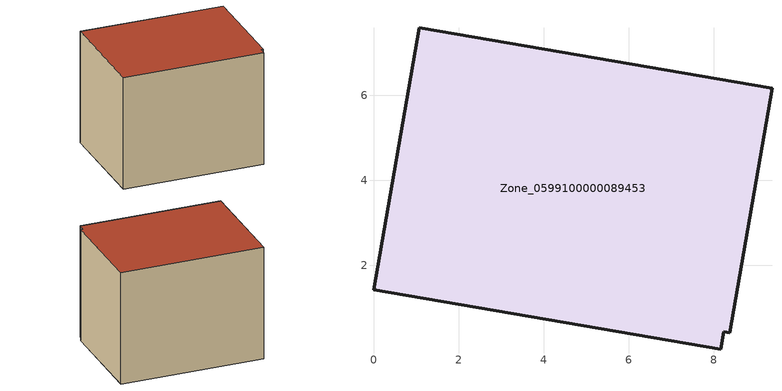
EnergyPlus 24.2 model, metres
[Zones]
Zone_0599100000089453
 floor ground (C_G): 8.16,0.02 0,1.43 1.07,7.59 9.37,6.16 8.37,0.42 8.23,0.43 z0
 wall outside (C_F): 9.37,6.16 1.07,7.59 0,1.43 8.16,0.02 8.23,0.43 8.37,0.42 9.37,6.16 z0:6.75
 roof outside (C_R): 0,1.43 8.16,0.02 8.23,0.43 8.37,0.42 9.37,6.16 1.07,7.59 z6.75
[BUILDING]
Pand.0599100000089453: North Axis=0; Terrain=City; Loads Convergence Tolerance Value=0.04; Temperature Convergence Tolerance Value=0.4; Solar Distribution=FullExterior; Maximum Number of Warmup Days=25; Minimum Number of Warmup Days=1
[Site:Location]
Rotterdam.The.Hague.AP_ZH_NLD Design_Conditions: Latitude=51.96; Longitude=4.45; Time Zone=1; Elevation=-4.5
[SITE:GROUNDTEMPERATURE:BUILDINGSURFACE]
18, 18, 18, 18, 18, 18, 18, 18, 18, 18, 18, 18
[MATERIAL] Thermal Absorptance=0.9; Solar Absorptance=0.7; Visible Absorptance=0.7
Name | Roughness | Thickness | Conductivity | Density | Specific Heat
G.TI.1946-1964 | MediumSmooth | 0.15 | 1 | 540 | 1210
F.TI.1946-1964 | Rough | 0.3 | 0.857143 | 1920 | 840
R.TI.1946-1964 | MediumRough | 0.2 | 0.277778 | 1500 | 1000
[CONSTRUCTION]
C_G: G.TI.1946-1964
C_F: F.TI.1946-1964
C_R: R.TI.1946-1964
[ZONE]
Zone_0599100000089453: Type=1; Multiplier=1; Ceiling Height=Autocalculate; Volume=Autocalculate; Floor Area=autocalculate; Part of Total Floor Area=Yes
[ZONEINFILTRATION:DESIGNFLOWRATE]
Infil_Zone_0599100000089453: Zone or ZoneList or Space or SpaceList=Zone_0599100000089453; Schedule=AlwaysOn; Design Flow Rate Calculation Method=Flow/Area; Flow Rate per Floor Area=0.003; Constant Term Coefficient=1; Temperature Term Coefficient=0; Velocity Term Coefficient=0; Velocity Squared Term Coefficient=0
[HVACTEMPLATE:ZONE:IDEALLOADSAIRSYSTEM]
Zone_0599100000089453: Maximum Heating Supply Air Temperature=50; Minimum Cooling Supply Air Temperature=13; Maximum Heating Supply Air Humidity Ratio=0.0156; Minimum Cooling Supply Air Humidity Ratio=0.0077; Heating Limit=NoLimit; Cooling Limit=NoLimit; Dehumidification Control Type=ConstantSensibleHeatRatio; Cooling Sensible Heat Ratio=0.7; Dehumidification Setpoint=60; Humidification Control Type=None; Humidification Setpoint=30; Outdoor Air Method=None; Outdoor Air Flow Rate per Person=0.00944; Outdoor Air Flow Rate per Zone Floor Area=0; Outdoor Air Flow Rate per Zone=0; Demand Controlled Ventilation Type=None; Outdoor Air Economizer Type=NoEconomizer; Heat Recovery Type=None; Sensible Heat Recovery Effectiveness=0.7; Latent Heat Recovery Effectiveness=0.65
[ZONECONTROL:THERMOSTAT]
ThermostatControl_Zone_0599100000089453: Zone or ZoneList=Zone_0599100000089453; Control Type Schedule=DualSetpointControlType; Control 1=Thermostat_Zone_0599100000089453; Temperature Difference Between Cutout And Setpoint=0
[THERMOSTATSETPOINT:DUALSETPOINT]
Thermostat_Zone_0599100000089453: Heating Setpoint Temperature Schedule=HeatingSetpoint_Zone_0599100000089453; Cooling Setpoint Temperature Schedule=CoolingSetpoint_Zone_0599100000089453
[SCHEDULE:COMPACT]
HeatingSetpoint_Zone_0599100000089453: Through: 12/31, For: AllDays, Until: 24:00, 21
CoolingSetpoint_Zone_0599100000089453: Through: 12/31, For: AllDays, Until: 24:00, 24
DualSetpointControlType: Through: 12/31, For: AllDays, Until: 24:00, 4
AlwaysOn: Through: 12/31, For: AllDays, Until: 24:00, 1
